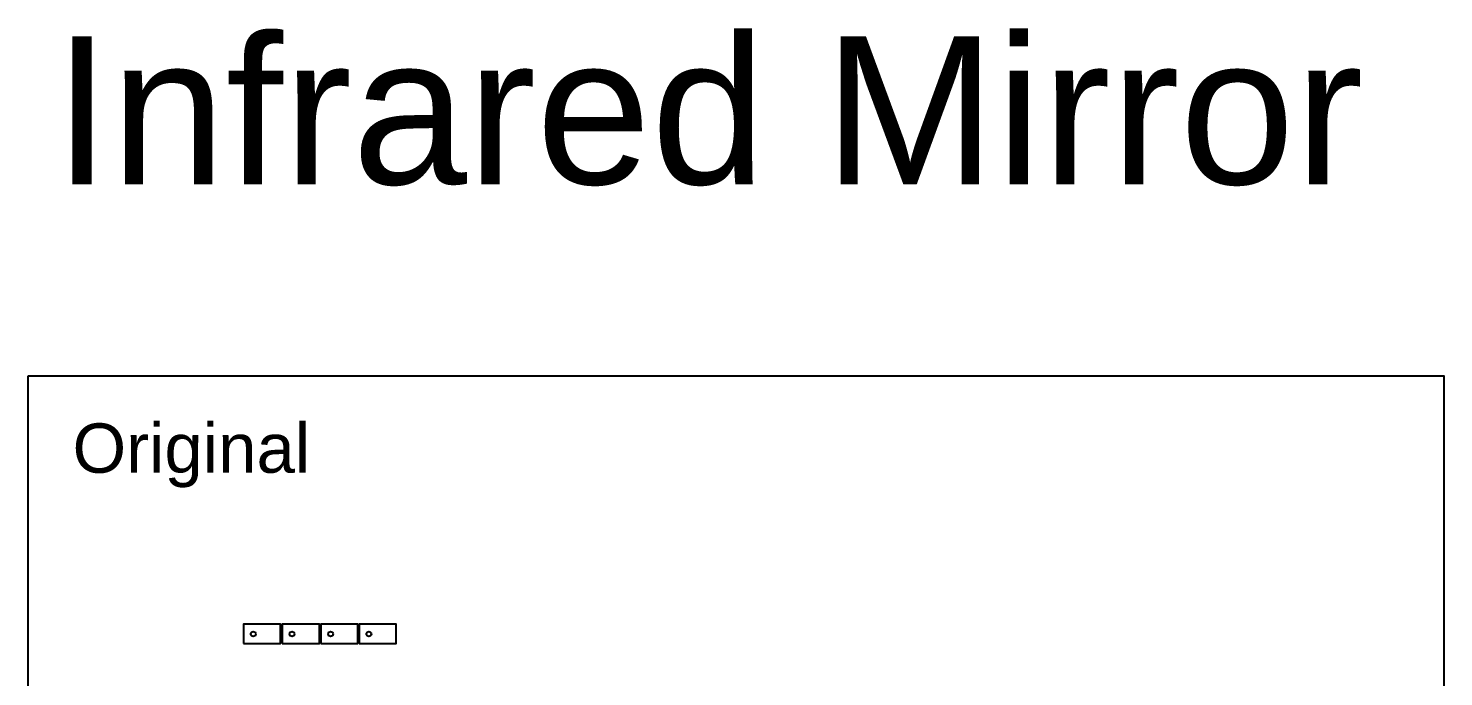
# Model space of a CAD drawing. Header units: inches. Extents: x 494 to 623, y 516 to 579.
# Drawn here: x 494.1 to 551.4, y 552.9 to 579.2 of the extents above; entities that cross this region are included whole.
import ezdxf

# ---------------------------------------------------------------- set-up
doc = ezdxf.new("R2010")
doc.units = ezdxf.units.IN
doc.header["$MEASUREMENT"] = 0
doc.layers.add('DEFAULT_LAYER', color=1, linetype='Continuous')
doc.styles.get("Standard").update_dxf_attribs({"font": 'arial.ttf'})

msp = doc.modelspace()

# ---------------------------------------------------------------- linework, layer by layer
at = {"color": 3}
msp.add_lwpolyline([(494.05, 565.125), (551.391, 565.125), (551.391, 516.087), (494.05, 516.087)], close=True, dxfattribs=at)
at = {"color": 1, "linetype": 'ByBlock'}
for points in [[(502.771, 554.264), (504.271, 554.264), (504.271, 555.051), (502.771, 555.051)], [(504.341, 554.264), (505.841, 554.264), (505.841, 555.051), (504.341, 555.051)], [(505.905, 554.264), (507.405, 554.264), (507.405, 555.051), (505.905, 555.051)], [(507.455, 554.264), (508.955, 554.264), (508.955, 555.051), (507.455, 555.051)]]:
    msp.add_lwpolyline(points, close=True, dxfattribs=at)
for centre in [(503.164, 554.657), (504.734, 554.657), (506.299, 554.657), (507.848, 554.657)]:
    msp.add_circle(centre, 0.1, dxfattribs=at)

# ---------------------------------------------------------------- texts
at = {"layer": 'DEFAULT_LAYER', "color": 3, "linetype": 'Continuous', "attachment_point": 1}
for s, insert, char_height in [('Infrared Mirror', (495.057, 578.889), 6), ('Original', (495.842, 563.191), 2)]:
    msp.add_mtext_dynamic_manual_height_columns(s, width=259.63072, gutter_width=1, heights=[10.846], dxfattribs=dict(at, insert=insert, char_height=char_height))

doc.saveas('drawing.dxf')
